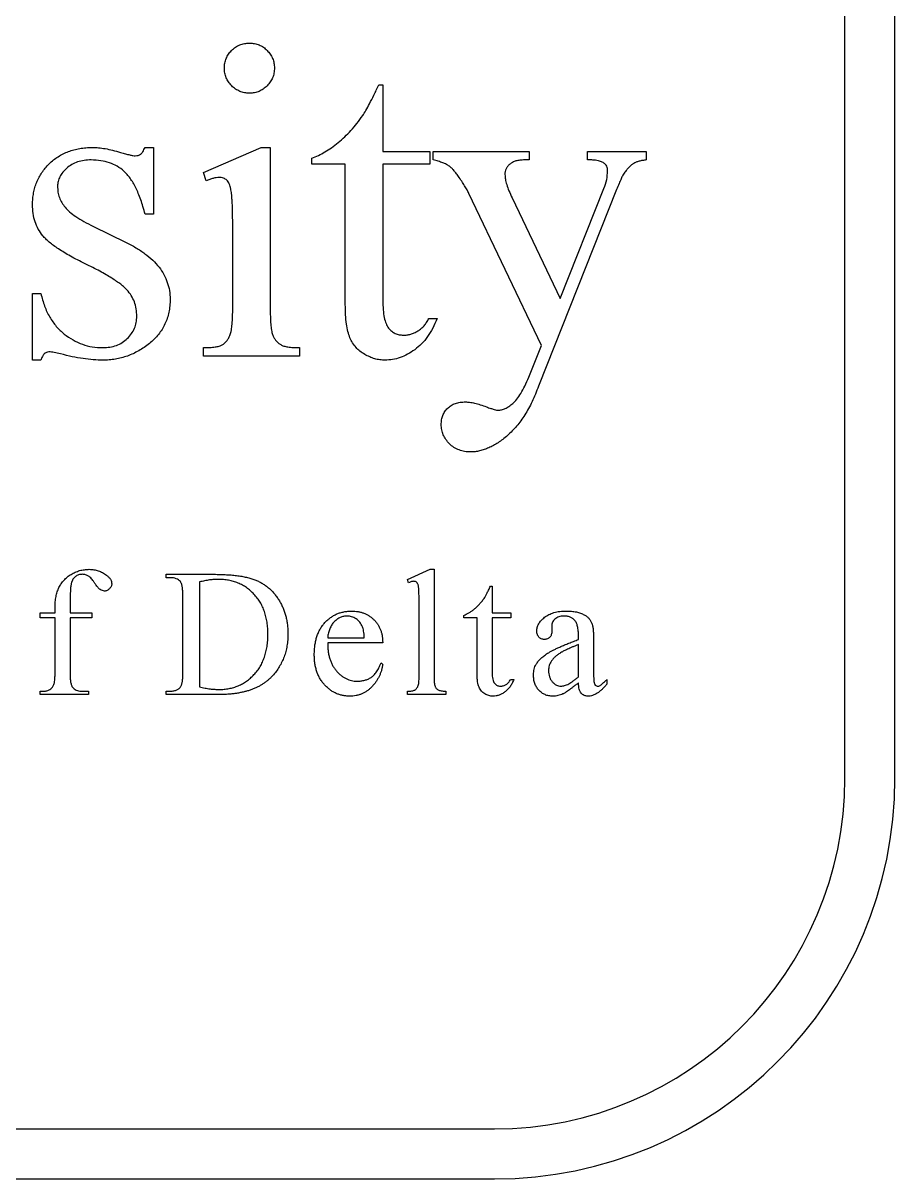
# Model space of a CAD drawing. Header units: millimetres. Extents: x -130 to 450, y -100 to 100.
# Drawn here: x 362.9 to 450, y -100 to 15.4 of the extents above; entities that cross this region are included whole.
import ezdxf

# ---------------------------------------------------------------- set-up
doc = ezdxf.new("R2010")
doc.units = ezdxf.units.MM

msp = doc.modelspace()

# ---------------------------------------------------------------- linework, layer by layer
at = {"color": 7, "linetype": 'Continuous', "lineweight": 25}
for p, q in [((445, -60), (445, 60)), ((450, -60), (450, 60)), ((398.43, 9.27), (398.84, 9.27)), ((398.84, 9.27), (398.84, 2.6)), ((375.09, 3.02), (375.93, 3.02)), ((375.93, 3.02), (375.93, -3.65)), ((380.93, 0.52), (386.67, 3.02)), ((386.67, 3.02), (387.59, 3.02)), ((387.59, 3.02), (387.59, -13.23)), ((398.84, 2.6), (403.54, 2.6)), ((403.54, 2.6), (403.54, 1.35)), ((403.86, 2.6), (413.47, 2.6)), ((403.86, 1.77), (403.86, 2.6)), ((413.47, 2.6), (413.47, 1.77)), ((419.28, 2.6), (425.16, 2.6)), ((419.28, 1.77), (419.28, 2.6)), ((425.16, 2.6), (425.16, 1.77)), ((391.76, 1.35), (391.76, 1.94)), ((395.09, 1.35), (391.76, 1.35)), ((395.09, -12.66), (395.09, 1.35)), ((398.84, 1.35), (398.84, -12.27)), ((403.54, 1.35), (398.84, 1.35)), ((413.47, 1.77), (413.01, 1.77)), ((381.19, -0.32), (380.93, 0.52)), ((416.56, -12.07), (420.93, -1.07)), ((414.69, -16.78), (407.44, -1.57)), ((411.76, -2.02), (416.56, -12.07)), ((422.19, -1.2), (414.39, -20.84)), ((375.93, -3.65), (375.09, -3.65)), ((369.92, -4.87), (373.13, -6.43)), ((383.84, -13.23), (383.84, -5.32)), ((363.84, -11.57), (364.68, -11.57)), ((363.84, -18.23), (363.84, -11.57)), ((403.43, -14.07), (404.26, -14.07)), ((380.93, -17.82), (380.93, -16.98)), ((390.51, -16.98), (390.51, -17.82)), ((413.43, -19.93), (414.69, -16.78)), ((364.68, -18.23), (363.84, -18.23)), ((390.51, -17.82), (380.93, -17.82)), ((401.29, -40.12), (403.58, -39.12)), ((403.58, -39.12), (403.96, -39.12)), ((403.96, -39.12), (403.96, -49.79)), ((377.19, -39.62), (382.11, -39.62)), ((377.19, -39.96), (377.19, -39.62)), ((377.63, -39.96), (377.19, -39.96)), ((380.53, -40.38), (380.53, -50.87)), ((401.42, -40.46), (401.29, -40.12)), ((409.59, -40.79), (409.76, -40.79)), ((409.76, -40.79), (409.76, -43.46)), ((378.86, -49.46), (378.86, -41.79)), ((402.46, -49.79), (402.46, -42.46)), ((364.59, -43.46), (366.09, -43.46)), ((364.59, -43.96), (364.59, -43.46)), ((366.09, -43.46), (366.09, -42.94)), ((367.59, -42.87), (367.59, -43.46)), ((367.59, -43.46), (369.76, -43.46)), ((369.76, -43.46), (369.76, -43.96)), ((406.93, -43.96), (406.93, -43.72)), ((409.76, -43.46), (411.64, -43.46)), ((411.64, -43.46), (411.64, -43.96)), ((366.09, -43.96), (364.59, -43.96)), ((366.09, -49.46), (366.09, -43.96)), ((367.59, -43.96), (367.59, -49.46)), ((369.76, -43.96), (367.59, -43.96)), ((408.26, -43.96), (406.93, -43.96)), ((408.26, -49.56), (408.26, -43.96)), ((409.76, -43.96), (409.76, -49.4)), ((411.64, -43.96), (409.76, -43.96)), ((415.71, -44.77), (415.73, -45.28)), ((393.33, -45.96), (396.99, -45.96)), ((418.39, -46.12), (418.39, -45.82)), ((419.89, -46.11), (419.89, -48.9)), ((398.83, -46.46), (393.33, -46.46)), ((418.39, -49.86), (418.39, -46.62)), ((398.66, -48.46), (398.83, -48.62)), ((411.59, -50.12), (411.93, -50.12)), ((421.23, -50.12), (421.23, -50.59)), ((364.59, -51.29), (364.95, -51.29)), ((364.59, -51.62), (364.59, -51.29)), ((369.43, -51.62), (364.59, -51.62)), ((368.7, -51.29), (369.43, -51.29)), ((369.43, -51.29), (369.43, -51.62)), ((377.19, -51.29), (377.63, -51.29)), ((377.19, -51.62), (377.19, -51.29)), ((382.59, -51.62), (377.19, -51.62)), ((401.29, -51.62), (401.29, -51.29)), ((405.13, -51.62), (401.29, -51.62)), ((405.13, -51.29), (405.13, -51.62)), ((-90, -95), (410, -95)), ((-90, -100), (410, -100))]:
    msp.add_line(p, q, dxfattribs=at)
for radius in [35, 40]:
    msp.add_arc((410, -60), radius, 270, 0, dxfattribs=at)
for points, knots in [([(383.01, 10.95), (383.02, 11.11), (383.03, 11.44), (383.18, 11.91), (383.4, 12.34), (383.72, 12.71), (384.1, 13.04), (384.54, 13.27), (385.02, 13.41), (385.35, 13.42), (385.52, 13.43)], [0, 0, 0, 0, 0.127925, 0.248843, 0.370212, 0.495838, 0.622732, 0.746336, 0.870427, 1, 1, 1, 1]), ([(385.52, 13.43), (385.69, 13.43), (386.02, 13.41), (386.49, 13.26), (386.92, 13.04), (387.29, 12.71), (387.61, 12.34), (387.84, 11.91), (387.98, 11.44), (388, 11.11), (388.01, 10.95)], [0, 0, 0, 0, 0.128798, 0.25054, 0.373518, 0.5, 0.626482, 0.74946, 0.871202, 1, 1, 1, 1]), ([(385.52, 8.43), (385.35, 8.44), (385.02, 8.46), (384.55, 8.6), (384.12, 8.84), (383.73, 9.16), (383.42, 9.55), (383.17, 9.97), (383.03, 10.45), (383.02, 10.78), (383.01, 10.95)], [0, 0, 0, 0, 0.127533, 0.249661, 0.372222, 0.5, 0.627778, 0.750339, 0.872467, 1, 1, 1, 1]), ([(388.01, 10.95), (388, 10.78), (387.98, 10.45), (387.84, 9.98), (387.61, 9.54), (387.29, 9.16), (386.91, 8.84), (386.49, 8.6), (386.02, 8.46), (385.69, 8.44), (385.52, 8.43)], [0, 0, 0, 0, 0.128162, 0.250892, 0.373264, 0.501672, 0.62753, 0.750696, 0.871838, 1, 1, 1, 1]), ([(396.83, 6.19), (396.94, 6.36), (397.18, 6.74), (397.54, 7.43), (397.98, 8.28), (398.27, 8.92), (398.43, 9.27)], [0, 0, 0, 0, 0.171791, 0.395893, 0.671039, 1, 1, 1, 1]), ([(391.76, 1.94), (391.97, 2.03), (392.42, 2.21), (393.07, 2.56), (393.73, 2.99), (394.39, 3.5), (395.04, 4.07), (395.67, 4.72), (396.27, 5.42), (396.64, 5.93), (396.83, 6.19)], [0, 0, 0, 0, 0.1043423, 0.2141531, 0.3312171, 0.4558037, 0.5864179, 0.7195238, 0.8571774, 1, 1, 1, 1]), ([(363.84, -2.69), (363.85, -2.49), (363.86, -2.1), (363.94, -1.53), (364.07, -0.98), (364.25, -0.46), (364.49, 0.04), (364.77, 0.52), (365.12, 0.96), (365.5, 1.38), (365.93, 1.77), (366.4, 2.1), (366.89, 2.39), (367.42, 2.61), (367.98, 2.8), (368.57, 2.92), (369.19, 3), (369.61, 3.01), (369.82, 3.02)], [0, 0, 0, 0, 0.064726, 0.126455, 0.187147, 0.246722, 0.30583, 0.36574, 0.425909, 0.488085, 0.550308, 0.611753, 0.673478, 0.735499, 0.798401, 0.863055, 0.930358, 1, 1, 1, 1]), ([(369.82, 3.02), (370.03, 3.01), (370.46, 2.99), (371.13, 2.9), (371.87, 2.74), (372.37, 2.59), (372.64, 2.52)], [0, 0, 0, 0, 0.213817, 0.4499265, 0.7123243, 1, 1, 1, 1]), ([(372.64, 2.52), (372.8, 2.47), (373.11, 2.38), (373.52, 2.28), (373.84, 2.2), (374.03, 2.19), (374.1, 2.18)], [0, 0, 0, 0, 0.346388, 0.631737, 0.848054, 1, 1, 1, 1]), ([(374.1, 2.18), (374.21, 2.19), (374.39, 2.2), (374.67, 2.33), (374.89, 2.62), (375.02, 2.87), (375.09, 3.02)], [0, 0, 0, 0, 0.222283, 0.404824, 0.640935, 1, 1, 1, 1]), ([(369.71, 1.77), (369.47, 1.76), (369.01, 1.74), (368.35, 1.59), (367.76, 1.33), (367.26, 0.97), (366.86, 0.56), (366.57, 0.11), (366.38, -0.36), (366.35, -0.69), (366.34, -0.85)], [0, 0, 0, 0, 0.153432, 0.293557, 0.427524, 0.557983, 0.680834, 0.792499, 0.897225, 1, 1, 1, 1]), ([(375.09, -3.65), (375.02, -3.4), (374.89, -2.91), (374.67, -2.22), (374.42, -1.59), (374.17, -1.02), (373.89, -0.52), (373.62, -0.07), (373.31, 0.31), (372.89, 0.73), (372.31, 1.16), (371.52, 1.51), (370.65, 1.73), (370.03, 1.75), (369.71, 1.77)], [0, 0, 0, 0, 0.093817, 0.180413, 0.261454, 0.33562, 0.40385, 0.466437, 0.524509, 0.577315, 0.678604, 0.78026, 0.886104, 1, 1, 1, 1]), ([(405.49, 1.15), (405.39, 1.21), (405.18, 1.34), (404.81, 1.5), (404.36, 1.64), (404.04, 1.72), (403.86, 1.77)], [0, 0, 0, 0, 0.193611, 0.422076, 0.691875, 1, 1, 1, 1]), ([(406.39, 0.12), (406.3, 0.24), (406.14, 0.46), (405.91, 0.75), (405.7, 0.98), (405.55, 1.1), (405.49, 1.15)], [0, 0, 0, 0, 0.318155, 0.590987, 0.818729, 1, 1, 1, 1]), ([(413.01, 1.77), (412.85, 1.76), (412.56, 1.75), (412.15, 1.68), (411.81, 1.54), (411.52, 1.36), (411.3, 1.13), (411.15, 0.88), (411.05, 0.6), (411.04, 0.41), (411.04, 0.31)], [0, 0, 0, 0, 0.168094, 0.317368, 0.44993, 0.571222, 0.683221, 0.788217, 0.890626, 1, 1, 1, 1]), ([(421.15, 1.25), (421.07, 1.33), (420.92, 1.49), (420.64, 1.61), (420.35, 1.7), (420.06, 1.74), (419.69, 1.77), (419.42, 1.77), (419.28, 1.77)], [0, 0, 0, 0, 0.154245, 0.336065, 0.451333, 0.599455, 0.782059, 1, 1, 1, 1]), ([(421.3, 0.67), (421.29, 0.79), (421.29, 0.99), (421.19, 1.17), (421.15, 1.25)], [0, 0, 0, 0, 0.562465, 1, 1, 1, 1]), ([(425.16, 1.77), (425.03, 1.75), (424.79, 1.72), (424.45, 1.65), (424.16, 1.55), (423.9, 1.43), (423.67, 1.26), (423.44, 1.04), (423.19, 0.77), (423.03, 0.56), (422.94, 0.45)], [0, 0, 0, 0, 0.144316, 0.27367, 0.386347, 0.488264, 0.589139, 0.707512, 0.844797, 1, 1, 1, 1]), ([(382.48, 0.02), (382.39, 0.01), (382.19, 0), (381.88, -0.07), (381.54, -0.17), (381.31, -0.27), (381.19, -0.32)], [0, 0, 0, 0, 0.209521, 0.443091, 0.707545, 1, 1, 1, 1]), ([(383.67, -1.21), (383.65, -1.1), (383.6, -0.91), (383.51, -0.64), (383.4, -0.42), (383.22, -0.21), (382.91, -0.01), (382.63, 0.01), (382.48, 0.02)], [0, 0, 0, 0, 0.170629, 0.321188, 0.446151, 0.558747, 0.766382, 1, 1, 1, 1]), ([(407.44, -1.57), (407.38, -1.45), (407.25, -1.19), (407, -0.79), (406.72, -0.34), (406.5, -0.04), (406.39, 0.12)], [0, 0, 0, 0, 0.203316, 0.43941, 0.704255, 1, 1, 1, 1]), ([(411.04, 0.31), (411.05, 0.15), (411.07, -0.19), (411.22, -0.73), (411.44, -1.35), (411.65, -1.78), (411.76, -2.02)], [0, 0, 0, 0, 0.189515, 0.41694, 0.684968, 1, 1, 1, 1]), ([(420.93, -1.07), (421.03, -0.78), (421.25, -0.22), (421.28, 0.38), (421.3, 0.67)], [0, 0, 0, 0, 0.5127437, 1, 1, 1, 1]), ([(422.94, 0.45), (422.9, 0.38), (422.79, 0.2), (422.64, -0.15), (422.43, -0.63), (422.28, -1), (422.19, -1.2)], [0, 0, 0, 0, 0.1364486, 0.3464321, 0.6353283, 1, 1, 1, 1]), ([(366.34, -0.85), (366.35, -1.05), (366.36, -1.44), (366.52, -1.99), (366.75, -2.51), (366.98, -2.81), (367.1, -2.96)], [0, 0, 0, 0, 0.259709, 0.506796, 0.751247, 1, 1, 1, 1]), ([(383.84, -5.32), (383.84, -5.07), (383.85, -4.58), (383.83, -3.9), (383.82, -3.28), (383.81, -2.73), (383.78, -2.25), (383.75, -1.84), (383.72, -1.5), (383.69, -1.3), (383.67, -1.21)], [0, 0, 0, 0, 0.183531, 0.35127, 0.501609, 0.634548, 0.751799, 0.851789, 0.93444, 1, 1, 1, 1]), ([(364.87, -5.8), (364.71, -5.59), (364.39, -5.16), (364.08, -4.4), (363.87, -3.57), (363.85, -2.99), (363.84, -2.69)], [0, 0, 0, 0, 0.2387196, 0.4790927, 0.7299715, 1, 1, 1, 1]), ([(367.1, -2.96), (367.24, -3.12), (367.56, -3.46), (368.2, -3.92), (368.99, -4.41), (369.59, -4.71), (369.92, -4.87)], [0, 0, 0, 0, 0.186798, 0.413337, 0.685502, 1, 1, 1, 1]), ([(374.26, -13.85), (374.25, -13.6), (374.23, -13.11), (374.04, -12.41), (373.73, -11.77), (373.36, -11.29), (372.99, -10.93), (372.65, -10.63), (372.22, -10.35), (371.74, -10.01), (371.17, -9.69), (370.55, -9.33), (369.85, -8.97), (369.1, -8.61), (368.35, -8.24), (367.65, -7.86), (367.02, -7.49), (366.46, -7.14), (365.96, -6.8), (365.53, -6.46), (365.17, -6.14), (364.97, -5.91), (364.87, -5.8)], [0, 0, 0, 0, 0.058059, 0.113241, 0.16704, 0.222004, 0.252258, 0.287252, 0.327332, 0.372283, 0.422607, 0.478046, 0.538831, 0.60501, 0.671412, 0.732671, 0.789045, 0.840157, 0.887206, 0.929103, 0.966515, 1, 1, 1, 1]), ([(373.13, -6.43), (373.48, -6.61), (374.15, -6.96), (375.07, -7.57), (375.84, -8.22), (376.49, -8.91), (376.98, -9.66), (377.33, -10.45), (377.55, -11.28), (377.58, -11.86), (377.59, -12.15)], [0, 0, 0, 0, 0.1552365, 0.2971038, 0.4283096, 0.5501928, 0.6652395, 0.7765187, 0.8867943, 1, 1, 1, 1]), ([(364.68, -11.57), (364.73, -11.79), (364.83, -12.21), (365.04, -12.82), (365.27, -13.4), (365.56, -13.92), (365.86, -14.41), (366.21, -14.86), (366.59, -15.26), (367.13, -15.74), (367.87, -16.23), (368.81, -16.67), (369.82, -16.94), (370.51, -16.97), (370.86, -16.98)], [0, 0, 0, 0, 0.075316, 0.147696, 0.216327, 0.283173, 0.34769, 0.410534, 0.472419, 0.533861, 0.653139, 0.768603, 0.882988, 1, 1, 1, 1]), ([(377.59, -12.15), (377.59, -12.37), (377.57, -12.81), (377.47, -13.44), (377.31, -14.05), (377.08, -14.62), (376.79, -15.16), (376.43, -15.67), (376.01, -16.14), (375.52, -16.57), (375, -16.95), (374.45, -17.3), (373.9, -17.59), (373.32, -17.82), (372.73, -18.01), (372.12, -18.14), (371.5, -18.22), (371.08, -18.23), (370.87, -18.23)], [0, 0, 0, 0, 0.0659062, 0.1298885, 0.1914152, 0.2519351, 0.3128666, 0.3735617, 0.4361621, 0.5010654, 0.5661193, 0.6293288, 0.6919691, 0.7533297, 0.8141585, 0.8755496, 0.9373464, 1, 1, 1, 1]), ([(399.06, -18.23), (398.88, -18.22), (398.54, -18.21), (398.02, -18.1), (397.52, -17.91), (397.02, -17.66), (396.55, -17.35), (396.15, -16.96), (395.81, -16.51), (395.53, -15.98), (395.33, -15.34), (395.19, -14.58), (395.11, -13.67), (395.1, -13.01), (395.09, -12.66)], [0, 0, 0, 0, 0.066377, 0.133087, 0.202519, 0.274833, 0.347108, 0.418208, 0.490595, 0.564422, 0.647348, 0.747247, 0.864211, 1, 1, 1, 1]), ([(398.84, -12.27), (398.85, -12.58), (398.86, -13.16), (398.96, -13.94), (399.13, -14.55), (399.38, -15.02), (399.71, -15.34), (400.07, -15.57), (400.47, -15.71), (400.75, -15.72), (400.9, -15.73)], [0, 0, 0, 0, 0.2059941, 0.3776083, 0.5164247, 0.6265159, 0.7235383, 0.8147435, 0.9051388, 1, 1, 1, 1]), ([(380.93, -16.98), (381.14, -16.98), (381.53, -16.97), (382.06, -16.93), (382.47, -16.84), (382.8, -16.72), (383.03, -16.53), (383.24, -16.32), (383.42, -16.06), (383.58, -15.73), (383.71, -15.31), (383.78, -14.75), (383.83, -14.04), (383.84, -13.52), (383.84, -13.23)], [0, 0, 0, 0, 0.112153, 0.205259, 0.279081, 0.336012, 0.385886, 0.43685, 0.492701, 0.552556, 0.626732, 0.725093, 0.850112, 1, 1, 1, 1]), ([(387.59, -13.23), (387.6, -13.52), (387.6, -14.05), (387.64, -14.76), (387.72, -15.31), (387.83, -15.73), (387.99, -16.04), (388.17, -16.29), (388.39, -16.51), (388.64, -16.7), (388.97, -16.84), (389.39, -16.92), (389.92, -16.98), (390.3, -16.98), (390.51, -16.98)], [0, 0, 0, 0, 0.152269, 0.276145, 0.374566, 0.445945, 0.503789, 0.558741, 0.61054, 0.662966, 0.722935, 0.797921, 0.890066, 1, 1, 1, 1]), ([(370.86, -16.98), (371.1, -16.97), (371.56, -16.95), (372.23, -16.78), (372.82, -16.49), (373.32, -16.08), (373.74, -15.6), (374.04, -15.06), (374.23, -14.47), (374.25, -14.06), (374.26, -13.85)], [0, 0, 0, 0, 0.139345, 0.269798, 0.394016, 0.519816, 0.64334, 0.762047, 0.878264, 1, 1, 1, 1]), ([(404.26, -14.07), (404.12, -14.39), (403.86, -15.03), (403.34, -15.88), (402.74, -16.61), (402.05, -17.19), (401.33, -17.65), (400.59, -17.99), (399.82, -18.2), (399.31, -18.22), (399.06, -18.23)], [0, 0, 0, 0, 0.150065, 0.289797, 0.421519, 0.548549, 0.66909, 0.782968, 0.892137, 1, 1, 1, 1]), ([(400.9, -15.73), (401.02, -15.73), (401.27, -15.72), (401.64, -15.64), (401.99, -15.5), (402.35, -15.32), (402.68, -15.08), (402.97, -14.8), (403.22, -14.45), (403.36, -14.2), (403.43, -14.07)], [0, 0, 0, 0, 0.1164929, 0.2312604, 0.3512855, 0.475296, 0.6025652, 0.7308751, 0.8621788, 1, 1, 1, 1]), ([(365.46, -17.4), (365.38, -17.41), (365.21, -17.43), (364.99, -17.61), (364.81, -17.89), (364.72, -18.11), (364.68, -18.23)], [0, 0, 0, 0, 0.196752, 0.414451, 0.674948, 1, 1, 1, 1]), ([(366.65, -17.61), (366.43, -17.55), (366.04, -17.44), (365.64, -17.41), (365.46, -17.4)], [0, 0, 0, 0, 0.562819, 1, 1, 1, 1]), ([(370.87, -18.23), (370.55, -18.23), (369.89, -18.21), (368.87, -18.08), (367.78, -17.89), (367.04, -17.7), (366.65, -17.61)], [0, 0, 0, 0, 0.22402, 0.464646, 0.723003, 1, 1, 1, 1]), ([(410.36, -23.23), (410.47, -23.22), (410.72, -23.2), (411.09, -23.07), (411.46, -22.84), (411.87, -22.55), (412.26, -22.11), (412.67, -21.52), (413.06, -20.78), (413.3, -20.23), (413.43, -19.93)], [0, 0, 0, 0, 0.073248, 0.154271, 0.244513, 0.347273, 0.469407, 0.618021, 0.793964, 1, 1, 1, 1]), ([(414.39, -20.84), (414.29, -21.11), (414.1, -21.62), (413.76, -22.36), (413.41, -23.05), (413.04, -23.69), (412.65, -24.28), (412.22, -24.81), (411.77, -25.31), (411.31, -25.74), (410.84, -26.14), (410.36, -26.47), (409.9, -26.76), (409.43, -26.99), (408.98, -27.17), (408.52, -27.3), (408.07, -27.38), (407.77, -27.4), (407.62, -27.4)], [0, 0, 0, 0, 0.084765, 0.165723, 0.242825, 0.316857, 0.388396, 0.456726, 0.522834, 0.587505, 0.64921, 0.706827, 0.761928, 0.813034, 0.862873, 0.909785, 0.955519, 1, 1, 1, 1]), ([(404.68, -24.67), (404.68, -24.5), (404.69, -24.19), (404.82, -23.74), (405.03, -23.35), (405.31, -23.01), (405.67, -22.73), (406.09, -22.54), (406.57, -22.42), (406.91, -22.41), (407.09, -22.4)], [0, 0, 0, 0, 0.131133, 0.25251, 0.368669, 0.484933, 0.604164, 0.727354, 0.856703, 1, 1, 1, 1]), ([(407.09, -22.4), (407.23, -22.41), (407.54, -22.43), (408.04, -22.52), (408.6, -22.68), (408.99, -22.82), (409.2, -22.9)], [0, 0, 0, 0, 0.195059, 0.426283, 0.693433, 1, 1, 1, 1]), ([(409.2, -22.9), (409.34, -22.95), (409.59, -23.04), (409.93, -23.14), (410.17, -23.22), (410.31, -23.23), (410.36, -23.23)], [0, 0, 0, 0, 0.3709553, 0.6636655, 0.8698722, 1, 1, 1, 1]), ([(407.62, -27.4), (407.42, -27.39), (407.02, -27.38), (406.45, -27.21), (405.93, -26.96), (405.49, -26.59), (405.13, -26.17), (404.87, -25.69), (404.7, -25.19), (404.68, -24.84), (404.68, -24.67)], [0, 0, 0, 0, 0.138849, 0.267484, 0.394493, 0.52279, 0.648852, 0.76683, 0.882906, 1, 1, 1, 1]), ([(366.09, -42.94), (366.1, -42.75), (366.1, -42.39), (366.18, -41.86), (366.3, -41.38), (366.47, -40.94), (366.7, -40.55), (366.98, -40.2), (367.31, -39.88), (367.69, -39.61), (368.1, -39.4), (368.55, -39.24), (369.02, -39.14), (369.35, -39.13), (369.51, -39.12)], [0, 0, 0, 0, 0.097979, 0.189595, 0.274393, 0.354983, 0.432594, 0.510026, 0.587885, 0.668751, 0.750274, 0.831754, 0.914565, 1, 1, 1, 1]), ([(369.51, -39.12), (369.67, -39.13), (369.97, -39.14), (370.42, -39.26), (370.85, -39.44), (371.11, -39.62), (371.24, -39.71)], [0, 0, 0, 0, 0.249049, 0.494674, 0.742774, 1, 1, 1, 1]), ([(368.82, -39.62), (368.76, -39.62), (368.63, -39.63), (368.44, -39.67), (368.28, -39.74), (368.12, -39.84), (367.99, -39.96), (367.87, -40.12), (367.78, -40.31), (367.72, -40.49), (367.69, -40.67), (367.66, -40.85), (367.64, -41.07), (367.62, -41.35), (367.61, -41.66), (367.6, -42.02), (367.6, -42.43), (367.59, -42.72), (367.59, -42.87)], [0, 0, 0, 0, 0.050787, 0.098018, 0.144081, 0.189955, 0.236201, 0.284883, 0.337666, 0.395444, 0.430886, 0.478036, 0.536293, 0.605798, 0.687218, 0.779942, 0.883973, 1, 1, 1, 1]), ([(369.44, -39.8), (369.39, -39.77), (369.3, -39.72), (369.15, -39.66), (368.99, -39.63), (368.88, -39.62), (368.82, -39.62)], [0, 0, 0, 0, 0.248112, 0.495866, 0.742445, 1, 1, 1, 1]), ([(371.03, -41.29), (370.96, -41.28), (370.81, -41.26), (370.62, -41.16), (370.47, -41.03), (370.34, -40.89), (370.19, -40.7), (370.04, -40.48), (369.89, -40.25), (369.74, -40.06), (369.59, -39.91), (369.48, -39.83), (369.44, -39.8)], [0, 0, 0, 0, 0.095556, 0.206053, 0.275264, 0.362271, 0.467164, 0.592324, 0.718144, 0.827022, 0.921352, 1, 1, 1, 1]), ([(371.24, -39.71), (371.32, -39.77), (371.47, -39.89), (371.63, -40.11), (371.74, -40.33), (371.75, -40.5), (371.76, -40.57)], [0, 0, 0, 0, 0.287119, 0.540647, 0.774331, 1, 1, 1, 1]), ([(378.62, -40.35), (378.56, -40.29), (378.44, -40.17), (378.2, -40.04), (377.93, -39.97), (377.73, -39.96), (377.63, -39.96)], [0, 0, 0, 0, 0.232031, 0.466449, 0.718265, 1, 1, 1, 1]), ([(378.86, -41.79), (378.86, -41.7), (378.86, -41.52), (378.85, -41.28), (378.83, -41.06), (378.8, -40.86), (378.77, -40.7), (378.73, -40.56), (378.68, -40.44), (378.64, -40.38), (378.62, -40.35)], [0, 0, 0, 0, 0.1855135, 0.3518194, 0.5024985, 0.6344238, 0.7480717, 0.847574, 0.9299302, 1, 1, 1, 1]), ([(382.39, -40.12), (382.25, -40.12), (381.96, -40.13), (381.51, -40.18), (381.02, -40.27), (380.7, -40.34), (380.53, -40.38)], [0, 0, 0, 0, 0.223668, 0.465166, 0.722845, 1, 1, 1, 1]), ([(382.11, -39.62), (382.33, -39.62), (382.75, -39.63), (383.37, -39.66), (383.95, -39.7), (384.48, -39.77), (384.98, -39.86), (385.43, -39.96), (385.85, -40.08), (386.23, -40.23), (386.58, -40.39), (386.9, -40.59), (387.21, -40.8), (387.51, -41.04), (387.78, -41.31), (388.04, -41.6), (388.28, -41.92), (388.51, -42.27), (388.71, -42.63), (388.88, -43.01), (389.03, -43.4), (389.15, -43.8), (389.25, -44.22), (389.31, -44.66), (389.35, -45.1), (389.36, -45.41), (389.36, -45.56)], [0, 0, 0, 0, 0.061142, 0.118698, 0.172489, 0.22286, 0.269405, 0.312954, 0.353245, 0.390414, 0.425897, 0.461345, 0.496543, 0.531705, 0.56756, 0.603824, 0.640893, 0.679112, 0.717661, 0.756411, 0.795339, 0.834632, 0.874654, 0.915379, 0.957044, 1, 1, 1, 1]), ([(387.36, -45.62), (387.36, -45.41), (387.35, -45.01), (387.28, -44.42), (387.17, -43.86), (387.02, -43.34), (386.83, -42.85), (386.59, -42.4), (386.3, -41.98), (385.97, -41.59), (385.62, -41.25), (385.23, -40.94), (384.82, -40.69), (384.38, -40.48), (383.92, -40.32), (383.43, -40.2), (382.92, -40.14), (382.57, -40.13), (382.39, -40.12)], [0, 0, 0, 0, 0.074587, 0.145508, 0.212917, 0.277956, 0.340799, 0.40219, 0.462575, 0.522998, 0.582778, 0.641237, 0.698799, 0.756556, 0.81495, 0.874638, 0.935998, 1, 1, 1, 1]), ([(401.93, -40.31), (401.9, -40.32), (401.82, -40.32), (401.7, -40.35), (401.56, -40.39), (401.47, -40.43), (401.42, -40.46)], [0, 0, 0, 0, 0.201697, 0.432659, 0.701076, 1, 1, 1, 1]), ([(402.46, -42.46), (402.46, -42.35), (402.46, -42.15), (402.46, -41.87), (402.45, -41.62), (402.45, -41.41), (402.44, -41.22), (402.43, -41.07), (402.42, -40.94), (402.4, -40.83), (402.38, -40.71), (402.34, -40.59), (402.29, -40.5), (402.22, -40.41), (402.1, -40.33), (401.99, -40.32), (401.93, -40.31)], [0, 0, 0, 0, 0.130291, 0.247558, 0.350728, 0.441958, 0.519115, 0.583322, 0.634537, 0.672925, 0.731927, 0.783096, 0.826336, 0.862623, 0.929492, 1, 1, 1, 1]), ([(371.76, -40.57), (371.76, -40.62), (371.75, -40.7), (371.71, -40.83), (371.63, -40.95), (371.53, -41.06), (371.42, -41.16), (371.29, -41.23), (371.16, -41.28), (371.07, -41.29), (371.03, -41.29)], [0, 0, 0, 0, 0.115441, 0.231543, 0.357473, 0.496724, 0.634456, 0.761209, 0.882494, 1, 1, 1, 1]), ([(408.95, -42.02), (409, -41.95), (409.1, -41.8), (409.24, -41.52), (409.41, -41.18), (409.53, -40.93), (409.59, -40.79)], [0, 0, 0, 0, 0.171791, 0.395893, 0.671039, 1, 1, 1, 1]), ([(406.93, -43.72), (407.01, -43.68), (407.19, -43.61), (407.45, -43.47), (407.72, -43.3), (407.98, -43.1), (408.24, -42.87), (408.49, -42.61), (408.73, -42.33), (408.88, -42.12), (408.95, -42.02)], [0, 0, 0, 0, 0.104342, 0.214153, 0.331217, 0.455804, 0.586418, 0.719524, 0.857177, 1, 1, 1, 1]), ([(391.99, -47.64), (392, -47.48), (392, -47.15), (392.06, -46.68), (392.13, -46.23), (392.25, -45.82), (392.4, -45.43), (392.58, -45.07), (392.8, -44.74), (393.05, -44.44), (393.32, -44.17), (393.62, -43.93), (393.92, -43.73), (394.25, -43.57), (394.59, -43.44), (394.96, -43.36), (395.33, -43.3), (395.59, -43.29), (395.72, -43.29)], [0, 0, 0, 0, 0.0775683, 0.1511017, 0.2208805, 0.2876072, 0.3516494, 0.4143171, 0.4750222, 0.535824, 0.595501, 0.6532676, 0.7099442, 0.7664682, 0.8228058, 0.8801972, 0.9389601, 1, 1, 1, 1]), ([(395.27, -43.79), (395.15, -43.8), (394.92, -43.81), (394.58, -43.92), (394.27, -44.11), (394.03, -44.31), (393.85, -44.51), (393.73, -44.68), (393.63, -44.85), (393.54, -45.05), (393.46, -45.25), (393.4, -45.48), (393.35, -45.71), (393.34, -45.87), (393.33, -45.96)], [0, 0, 0, 0, 0.109558, 0.218079, 0.329936, 0.450508, 0.513312, 0.576744, 0.640897, 0.707463, 0.775895, 0.8475, 0.922135, 1, 1, 1, 1]), ([(396.81, -44.85), (396.77, -44.77), (396.69, -44.62), (396.55, -44.4), (396.37, -44.22), (396.17, -44.07), (395.95, -43.94), (395.73, -43.85), (395.5, -43.8), (395.35, -43.79), (395.27, -43.79)], [0, 0, 0, 0, 0.133685, 0.263341, 0.390894, 0.519422, 0.645663, 0.766201, 0.882455, 1, 1, 1, 1]), ([(395.72, -43.29), (395.83, -43.29), (396.05, -43.29), (396.37, -43.34), (396.67, -43.41), (396.96, -43.5), (397.23, -43.62), (397.49, -43.77), (397.73, -43.95), (397.96, -44.15), (398.16, -44.37), (398.34, -44.61), (398.49, -44.88), (398.61, -45.16), (398.71, -45.46), (398.78, -45.77), (398.82, -46.11), (398.82, -46.34), (398.83, -46.46)], [0, 0, 0, 0, 0.06686, 0.130565, 0.192612, 0.253023, 0.312378, 0.372003, 0.431406, 0.492393, 0.553344, 0.613477, 0.674008, 0.735007, 0.797564, 0.862161, 0.929489, 1, 1, 1, 1]), ([(414.23, -45.28), (414.23, -45.22), (414.23, -45.1), (414.27, -44.91), (414.33, -44.74), (414.42, -44.56), (414.53, -44.39), (414.66, -44.23), (414.82, -44.06), (415.01, -43.91), (415.21, -43.76), (415.43, -43.63), (415.68, -43.53), (415.94, -43.44), (416.23, -43.37), (416.53, -43.32), (416.86, -43.29), (417.08, -43.29), (417.19, -43.29)], [0, 0, 0, 0, 0.046959, 0.093411, 0.140772, 0.189456, 0.240515, 0.294507, 0.351891, 0.412719, 0.476607, 0.541911, 0.608967, 0.679904, 0.753194, 0.831398, 0.91353, 1, 1, 1, 1]), ([(416.91, -43.79), (416.82, -43.79), (416.66, -43.8), (416.42, -43.86), (416.21, -43.95), (416.1, -44.04), (416.04, -44.09)], [0, 0, 0, 0, 0.27666, 0.529678, 0.769277, 1, 1, 1, 1]), ([(418.39, -45.82), (418.39, -45.72), (418.39, -45.55), (418.37, -45.29), (418.34, -45.05), (418.3, -44.84), (418.25, -44.65), (418.18, -44.49), (418.11, -44.34), (417.99, -44.18), (417.81, -44.02), (417.55, -43.88), (417.24, -43.8), (417.03, -43.79), (416.91, -43.79)], [0, 0, 0, 0, 0.096353, 0.185709, 0.267457, 0.341625, 0.40915, 0.470174, 0.526581, 0.578081, 0.676256, 0.775346, 0.881712, 1, 1, 1, 1]), ([(417.19, -43.29), (417.36, -43.29), (417.69, -43.3), (418.16, -43.37), (418.59, -43.48), (418.84, -43.6), (418.96, -43.66)], [0, 0, 0, 0, 0.282762, 0.542219, 0.778952, 1, 1, 1, 1]), ([(418.96, -43.66), (419.05, -43.71), (419.21, -43.81), (419.43, -44.01), (419.6, -44.25), (419.69, -44.43), (419.73, -44.53)], [0, 0, 0, 0, 0.245793, 0.489424, 0.739063, 1, 1, 1, 1]), ([(396.99, -45.96), (396.98, -45.83), (396.97, -45.61), (396.93, -45.31), (396.88, -45.06), (396.83, -44.92), (396.81, -44.85)], [0, 0, 0, 0, 0.32401, 0.598113, 0.821434, 1, 1, 1, 1]), ([(416.04, -44.09), (415.99, -44.14), (415.89, -44.23), (415.79, -44.4), (415.72, -44.58), (415.71, -44.71), (415.71, -44.77)], [0, 0, 0, 0, 0.271156, 0.518143, 0.758518, 1, 1, 1, 1]), ([(419.73, -44.53), (419.75, -44.56), (419.77, -44.64), (419.81, -44.78), (419.83, -44.94), (419.86, -45.12), (419.87, -45.33), (419.88, -45.57), (419.89, -45.83), (419.89, -46.01), (419.89, -46.11)], [0, 0, 0, 0, 0.072259, 0.158161, 0.260663, 0.377474, 0.508414, 0.657165, 0.820455, 1, 1, 1, 1]), ([(382.46, -51.12), (382.64, -51.12), (382.97, -51.11), (383.47, -51.04), (383.95, -50.92), (384.4, -50.76), (384.83, -50.55), (385.23, -50.29), (385.62, -49.99), (385.97, -49.64), (386.3, -49.26), (386.59, -48.84), (386.82, -48.38), (387.02, -47.89), (387.17, -47.37), (387.28, -46.82), (387.35, -46.23), (387.36, -45.83), (387.36, -45.62)], [0, 0, 0, 0, 0.062375, 0.122768, 0.181388, 0.239221, 0.296645, 0.354355, 0.413038, 0.473353, 0.534558, 0.595744, 0.657685, 0.720798, 0.786118, 0.854131, 0.925374, 1, 1, 1, 1]), ([(389.36, -45.56), (389.36, -45.76), (389.35, -46.17), (389.27, -46.76), (389.15, -47.32), (388.99, -47.86), (388.77, -48.37), (388.5, -48.86), (388.2, -49.32), (387.95, -49.61), (387.83, -49.75)], [0, 0, 0, 0, 0.134715, 0.264047, 0.390019, 0.513064, 0.634476, 0.755206, 0.876865, 1, 1, 1, 1]), ([(414.16, -48.6), (414.23, -48.5), (414.37, -48.28), (414.66, -47.99), (415.01, -47.7), (415.35, -47.48), (415.67, -47.3), (415.95, -47.15), (416.26, -47), (416.62, -46.83), (417.01, -46.67), (417.44, -46.49), (417.9, -46.31), (418.23, -46.18), (418.39, -46.12)], [0, 0, 0, 0, 0.074195, 0.155834, 0.245647, 0.345453, 0.401621, 0.46516, 0.53547, 0.613752, 0.698929, 0.792138, 0.892228, 1, 1, 1, 1]), ([(414.97, -46.12), (414.92, -46.12), (414.82, -46.12), (414.67, -46.07), (414.54, -46), (414.43, -45.9), (414.34, -45.78), (414.27, -45.63), (414.23, -45.46), (414.23, -45.34), (414.23, -45.28)], [0, 0, 0, 0, 0.124002, 0.240599, 0.354845, 0.473032, 0.593723, 0.72003, 0.853409, 1, 1, 1, 1]), ([(415.73, -45.28), (415.72, -45.34), (415.72, -45.47), (415.68, -45.64), (415.62, -45.78), (415.52, -45.91), (415.41, -46), (415.28, -46.07), (415.13, -46.12), (415.03, -46.12), (414.97, -46.12)], [0, 0, 0, 0, 0.149124, 0.283091, 0.408076, 0.525876, 0.641487, 0.754537, 0.873233, 1, 1, 1, 1]), ([(393.33, -46.46), (393.33, -46.6), (393.33, -46.88), (393.37, -47.3), (393.44, -47.69), (393.53, -48.05), (393.66, -48.39), (393.81, -48.71), (393.99, -49.01), (394.13, -49.18), (394.2, -49.27)], [0, 0, 0, 0, 0.145298, 0.2826073, 0.413383, 0.5375311, 0.6581609, 0.7741786, 0.8879185, 1, 1, 1, 1]), ([(418.39, -46.62), (418.29, -46.67), (418.09, -46.75), (417.8, -46.87), (417.54, -46.99), (417.31, -47.09), (417.11, -47.19), (416.94, -47.27), (416.8, -47.34), (416.72, -47.39), (416.68, -47.41)], [0, 0, 0, 0, 0.183212, 0.348466, 0.498132, 0.631673, 0.747849, 0.847937, 0.93197, 1, 1, 1, 1]), ([(395.52, -51.79), (395.4, -51.78), (395.16, -51.78), (394.82, -51.72), (394.49, -51.64), (394.17, -51.51), (393.86, -51.36), (393.57, -51.16), (393.29, -50.93), (393.02, -50.67), (392.78, -50.38), (392.57, -50.06), (392.39, -49.71), (392.25, -49.35), (392.13, -48.95), (392.05, -48.54), (392, -48.1), (392, -47.8), (391.99, -47.64)], [0, 0, 0, 0, 0.058687, 0.115803, 0.172049, 0.227982, 0.284234, 0.341663, 0.400932, 0.462343, 0.524953, 0.587602, 0.650945, 0.715295, 0.782171, 0.851475, 0.923806, 1, 1, 1, 1]), ([(396.28, -50.29), (396.41, -50.28), (396.66, -50.28), (397.03, -50.2), (397.37, -50.09), (397.63, -49.95), (397.82, -49.81), (397.96, -49.68), (398.09, -49.53), (398.22, -49.36), (398.34, -49.17), (398.45, -48.95), (398.56, -48.71), (398.63, -48.54), (398.66, -48.46)], [0, 0, 0, 0, 0.1188818, 0.2316244, 0.3401456, 0.4473947, 0.5025717, 0.560444, 0.6217679, 0.6876745, 0.7575347, 0.8328546, 0.9139408, 1, 1, 1, 1]), ([(416.68, -47.41), (416.57, -47.48), (416.37, -47.6), (416.09, -47.82), (415.87, -48.03), (415.69, -48.26), (415.55, -48.49), (415.46, -48.73), (415.4, -48.98), (415.4, -49.15), (415.39, -49.24)], [0, 0, 0, 0, 0.1627963, 0.3087564, 0.4410951, 0.5609345, 0.6720411, 0.781031, 0.8890038, 1, 1, 1, 1]), ([(364.95, -51.29), (365.01, -51.29), (365.12, -51.28), (365.28, -51.25), (365.44, -51.19), (365.59, -51.11), (365.72, -51.02), (365.83, -50.9), (365.92, -50.77), (365.99, -50.62), (366.04, -50.42), (366.07, -50.16), (366.09, -49.83), (366.09, -49.59), (366.09, -49.46)], [0, 0, 0, 0, 0.069195, 0.135488, 0.202012, 0.268495, 0.334432, 0.398814, 0.461227, 0.524451, 0.602117, 0.70675, 0.83881, 1, 1, 1, 1]), ([(367.59, -49.46), (367.59, -49.55), (367.59, -49.72), (367.61, -49.96), (367.62, -50.18), (367.65, -50.38), (367.68, -50.54), (367.73, -50.69), (367.77, -50.81), (367.82, -50.87), (367.84, -50.9)], [0, 0, 0, 0, 0.182718, 0.348093, 0.497928, 0.629361, 0.744094, 0.843039, 0.928854, 1, 1, 1, 1]), ([(378.67, -50.79), (378.69, -50.76), (378.72, -50.7), (378.76, -50.59), (378.79, -50.46), (378.82, -50.3), (378.84, -50.12), (378.85, -49.92), (378.86, -49.7), (378.86, -49.54), (378.86, -49.46)], [0, 0, 0, 0, 0.0710177, 0.1563394, 0.256573, 0.3710569, 0.5039464, 0.6517032, 0.8182436, 1, 1, 1, 1]), ([(394.2, -49.27), (394.28, -49.35), (394.42, -49.51), (394.66, -49.72), (394.91, -49.89), (395.16, -50.04), (395.43, -50.15), (395.71, -50.23), (395.99, -50.28), (396.19, -50.29), (396.28, -50.29)], [0, 0, 0, 0, 0.137734, 0.267997, 0.395079, 0.51732, 0.636725, 0.756557, 0.87691, 1, 1, 1, 1]), ([(398.83, -48.62), (398.81, -48.73), (398.77, -48.94), (398.7, -49.24), (398.59, -49.54), (398.47, -49.82), (398.32, -50.09), (398.16, -50.36), (397.96, -50.61), (397.75, -50.85), (397.53, -51.07), (397.28, -51.26), (397.02, -51.43), (396.75, -51.56), (396.46, -51.66), (396.16, -51.73), (395.84, -51.78), (395.63, -51.79), (395.52, -51.79)], [0, 0, 0, 0, 0.063993, 0.126841, 0.189042, 0.250539, 0.312459, 0.374675, 0.437429, 0.501601, 0.565263, 0.627192, 0.688251, 0.748295, 0.809198, 0.870785, 0.934364, 1, 1, 1, 1]), ([(409.85, -51.79), (409.78, -51.79), (409.64, -51.78), (409.43, -51.74), (409.23, -51.66), (409.03, -51.56), (408.84, -51.44), (408.68, -51.28), (408.55, -51.1), (408.44, -50.89), (408.36, -50.63), (408.3, -50.33), (408.27, -49.96), (408.26, -49.7), (408.26, -49.56)], [0, 0, 0, 0, 0.066377, 0.133087, 0.202519, 0.274833, 0.347108, 0.418208, 0.490595, 0.564422, 0.647348, 0.747247, 0.864211, 1, 1, 1, 1]), ([(409.76, -49.4), (409.76, -49.53), (409.77, -49.76), (409.81, -50.07), (409.88, -50.32), (409.98, -50.5), (410.11, -50.63), (410.25, -50.72), (410.41, -50.78), (410.52, -50.78), (410.58, -50.79)], [0, 0, 0, 0, 0.205994, 0.377608, 0.516425, 0.626516, 0.723538, 0.814744, 0.905139, 1, 1, 1, 1]), ([(413.89, -49.65), (413.9, -49.55), (413.9, -49.36), (413.96, -49.09), (414.03, -48.83), (414.12, -48.68), (414.16, -48.6)], [0, 0, 0, 0, 0.268398, 0.521921, 0.763455, 1, 1, 1, 1]), ([(415.39, -49.24), (415.4, -49.35), (415.4, -49.55), (415.48, -49.85), (415.6, -50.12), (415.76, -50.35), (415.95, -50.54), (416.17, -50.69), (416.4, -50.77), (416.56, -50.78), (416.64, -50.79)], [0, 0, 0, 0, 0.146028, 0.28129, 0.413777, 0.543856, 0.66861, 0.783225, 0.891467, 1, 1, 1, 1]), ([(419.89, -48.9), (419.89, -49), (419.89, -49.17), (419.9, -49.43), (419.9, -49.65), (419.9, -49.84), (419.91, -50.01), (419.92, -50.15), (419.92, -50.26), (419.94, -50.36), (419.96, -50.46), (419.99, -50.56), (420.03, -50.64), (420.08, -50.72), (420.18, -50.77), (420.26, -50.78), (420.3, -50.79)], [0, 0, 0, 0, 0.135393, 0.255748, 0.363569, 0.456372, 0.536643, 0.603193, 0.655979, 0.695164, 0.754179, 0.804136, 0.846184, 0.881039, 0.941239, 1, 1, 1, 1]), ([(387.83, -49.75), (387.76, -49.82), (387.61, -49.98), (387.37, -50.19), (387.12, -50.39), (386.86, -50.57), (386.58, -50.74), (386.29, -50.89), (385.98, -51.03), (385.66, -51.16), (385.32, -51.27), (384.97, -51.36), (384.61, -51.44), (384.23, -51.51), (383.84, -51.56), (383.44, -51.6), (383.02, -51.62), (382.74, -51.62), (382.59, -51.62)], [0, 0, 0, 0, 0.055284, 0.110961, 0.166614, 0.222469, 0.279374, 0.336912, 0.395708, 0.455721, 0.516952, 0.580137, 0.644869, 0.711747, 0.780529, 0.851268, 0.924536, 1, 1, 1, 1]), ([(401.29, -51.29), (401.38, -51.29), (401.53, -51.28), (401.74, -51.27), (401.9, -51.23), (402.03, -51.18), (402.13, -51.11), (402.22, -51.02), (402.29, -50.92), (402.36, -50.79), (402.41, -50.62), (402.44, -50.39), (402.46, -50.11), (402.46, -49.9), (402.46, -49.79)], [0, 0, 0, 0, 0.1099788, 0.20204, 0.2759381, 0.3329268, 0.3837755, 0.4364106, 0.4916706, 0.5520986, 0.6263507, 0.7248121, 0.8499586, 1, 1, 1, 1]), ([(403.96, -49.79), (403.96, -49.9), (403.96, -50.11), (403.98, -50.4), (404.01, -50.62), (404.05, -50.78), (404.11, -50.9), (404.18, -51.01), (404.26, -51.09), (404.36, -51.17), (404.5, -51.22), (404.67, -51.26), (404.88, -51.28), (405.04, -51.29), (405.13, -51.29)], [0, 0, 0, 0, 0.151959, 0.275679, 0.372462, 0.442607, 0.498807, 0.552355, 0.604869, 0.656278, 0.716133, 0.792607, 0.886848, 1, 1, 1, 1]), ([(411.93, -50.12), (411.87, -50.25), (411.77, -50.51), (411.56, -50.85), (411.32, -51.14), (411.04, -51.37), (410.75, -51.55), (410.46, -51.69), (410.15, -51.77), (409.95, -51.78), (409.85, -51.79)], [0, 0, 0, 0, 0.150065, 0.289797, 0.421519, 0.548549, 0.66909, 0.782968, 0.892137, 1, 1, 1, 1]), ([(410.58, -50.79), (410.63, -50.79), (410.73, -50.78), (410.88, -50.75), (411.02, -50.69), (411.16, -50.62), (411.29, -50.53), (411.41, -50.41), (411.51, -50.28), (411.57, -50.17), (411.59, -50.12)], [0, 0, 0, 0, 0.116493, 0.23126, 0.351285, 0.475296, 0.602565, 0.730875, 0.862179, 1, 1, 1, 1]), ([(415.82, -51.79), (415.75, -51.79), (415.61, -51.78), (415.42, -51.76), (415.23, -51.71), (415.05, -51.64), (414.88, -51.56), (414.72, -51.46), (414.57, -51.34), (414.43, -51.2), (414.3, -51.05), (414.2, -50.88), (414.1, -50.71), (414.03, -50.52), (413.96, -50.32), (413.92, -50.11), (413.9, -49.88), (413.89, -49.73), (413.89, -49.65)], [0, 0, 0, 0, 0.0638294, 0.1248849, 0.1847722, 0.2432344, 0.3006175, 0.3590408, 0.4187756, 0.4798312, 0.5417182, 0.6028164, 0.6641911, 0.7275751, 0.7916489, 0.8582734, 0.9273357, 1, 1, 1, 1]), ([(416.64, -50.79), (416.7, -50.78), (416.82, -50.78), (417.01, -50.73), (417.21, -50.66), (417.42, -50.56), (417.64, -50.42), (417.88, -50.26), (418.14, -50.07), (418.3, -49.93), (418.39, -49.86)], [0, 0, 0, 0, 0.086736, 0.18058, 0.286224, 0.403305, 0.531573, 0.673905, 0.830439, 1, 1, 1, 1]), ([(418.39, -50.46), (418.29, -50.54), (418.11, -50.68), (417.84, -50.88), (417.6, -51.06), (417.39, -51.21), (417.21, -51.34), (417.06, -51.44), (416.94, -51.52), (416.86, -51.55), (416.83, -51.57)], [0, 0, 0, 0, 0.1948594, 0.3696018, 0.5239623, 0.6593322, 0.7735445, 0.8696457, 0.9446881, 1, 1, 1, 1]), ([(419.34, -51.79), (419.27, -51.79), (419.14, -51.78), (418.95, -51.72), (418.79, -51.62), (418.65, -51.49), (418.53, -51.3), (418.45, -51.07), (418.4, -50.78), (418.4, -50.58), (418.39, -50.46)], [0, 0, 0, 0, 0.111552, 0.214757, 0.315597, 0.418081, 0.531244, 0.663802, 0.81829, 1, 1, 1, 1]), ([(421.23, -50.59), (421.15, -50.68), (420.99, -50.87), (420.75, -51.11), (420.51, -51.32), (420.27, -51.49), (420.04, -51.62), (419.8, -51.72), (419.57, -51.78), (419.42, -51.79), (419.34, -51.79)], [0, 0, 0, 0, 0.16187, 0.311363, 0.448457, 0.574887, 0.691284, 0.798775, 0.901325, 1, 1, 1, 1]), ([(420.3, -50.79), (420.35, -50.79), (420.43, -50.78), (420.5, -50.75), (420.54, -50.73)], [0, 0, 0, 0, 0.523442, 1, 1, 1, 1]), ([(420.54, -50.73), (420.58, -50.71), (420.67, -50.64), (420.81, -50.51), (421.01, -50.34), (421.15, -50.2), (421.23, -50.12)], [0, 0, 0, 0, 0.146136, 0.36295, 0.645586, 1, 1, 1, 1]), ([(367.84, -50.9), (367.89, -50.96), (368, -51.08), (368.21, -51.2), (368.45, -51.28), (368.62, -51.29), (368.7, -51.29)], [0, 0, 0, 0, 0.249686, 0.490095, 0.736083, 1, 1, 1, 1]), ([(377.63, -51.29), (377.69, -51.29), (377.8, -51.28), (377.97, -51.26), (378.12, -51.22), (378.26, -51.17), (378.38, -51.1), (378.5, -51.01), (378.59, -50.91), (378.65, -50.83), (378.67, -50.79)], [0, 0, 0, 0, 0.146252, 0.282993, 0.411716, 0.53421, 0.650675, 0.765845, 0.881355, 1, 1, 1, 1]), ([(380.53, -50.87), (380.71, -50.91), (381.06, -50.98), (381.57, -51.06), (382.03, -51.11), (382.33, -51.12), (382.46, -51.12)], [0, 0, 0, 0, 0.289066, 0.551523, 0.788335, 1, 1, 1, 1]), ([(416.83, -51.57), (416.75, -51.6), (416.59, -51.67), (416.34, -51.74), (416.08, -51.78), (415.91, -51.79), (415.82, -51.79)], [0, 0, 0, 0, 0.249621, 0.497666, 0.74531, 1, 1, 1, 1])]:
    msp.add_open_spline(points, degree=3, knots=knots, dxfattribs=at)

doc.saveas('drawing.dxf')
